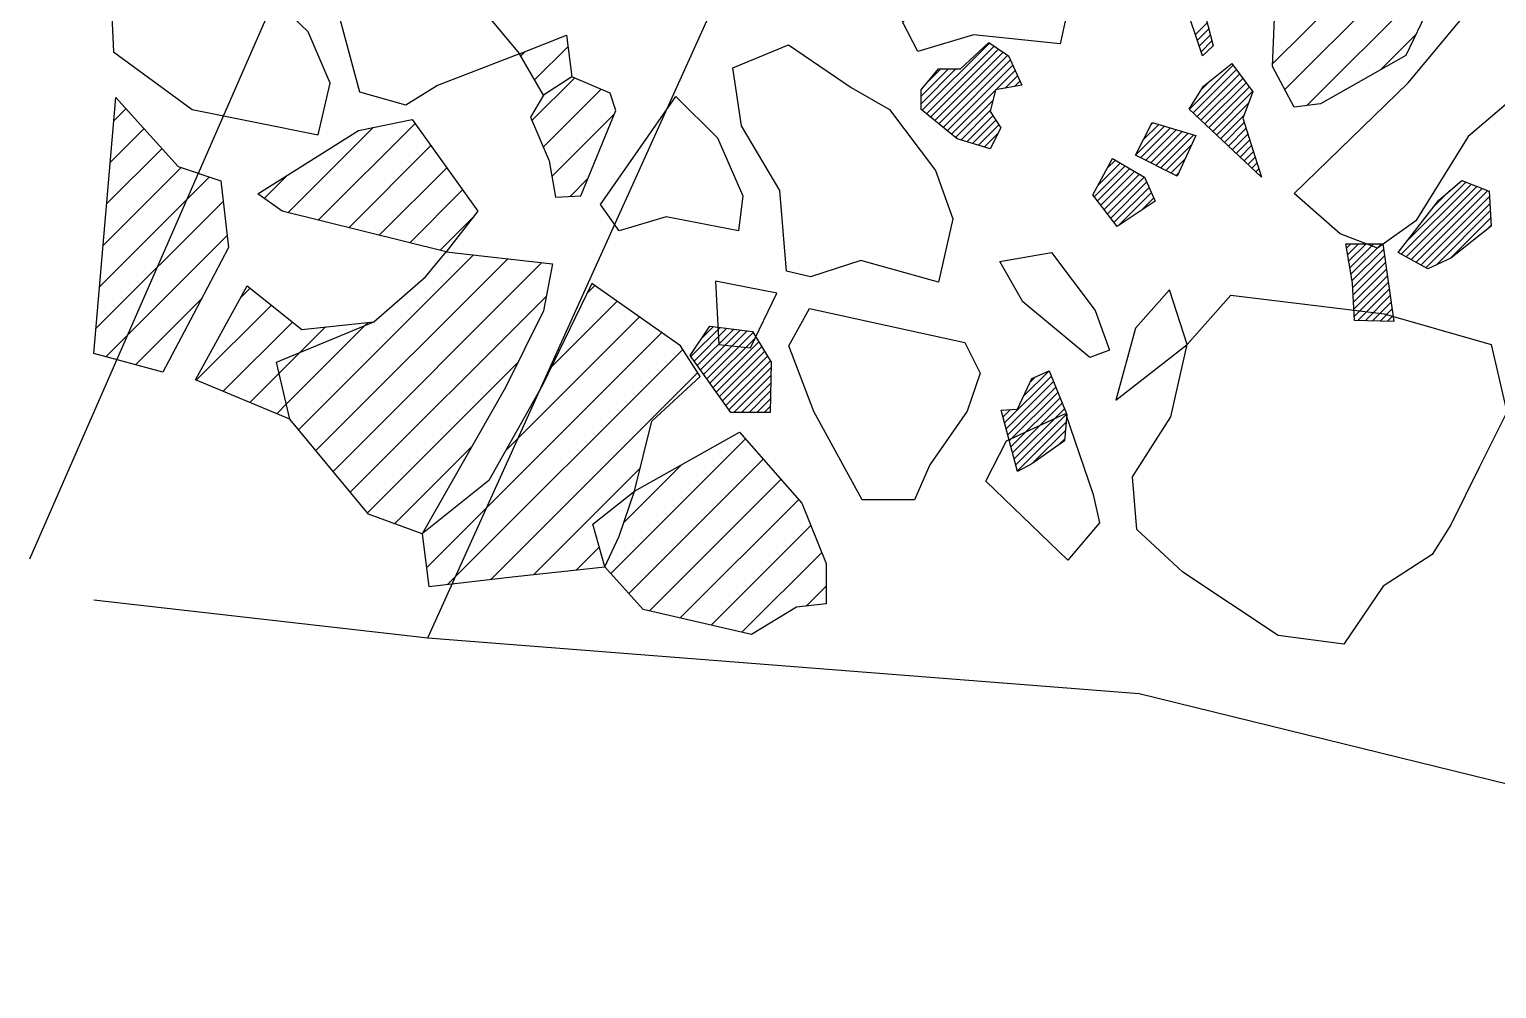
# Model space of a CAD drawing. Header units: metres. Extents: x -8.54 to -4.9, y -14.63 to -11.99.
# Drawn here: x -8.535 to -7.853, y -13.744 to -13.297 of the extents above; entities that cross this region are included whole.
import ezdxf

# ---------------------------------------------------------------- set-up
doc = ezdxf.new("R2010")
doc.units = ezdxf.units.M
doc.header["$LTSCALE"] = 25
doc.header["$MEASUREMENT"] = 0
doc.linetypes.add('STRICHPUNKTX2', pattern=[2, 1, -0.5, 0, -0.5])
doc.layers.get('0').update_dxf_attribs({"linetype": 'CONTINUOUS'})
for name, color, linetype in [('FEUER', 1, 'CONTINUOUS'), ('GRABUNGSGRENZE', 3, 'STRICHPUNKTX2'), ('KNOCHEN', 2, 'CONTINUOUS'), ('KNOCHENSCHRAFF', 2, 'CONTINUOUS'), ('STEINE', 4, 'CONTINUOUS'), ('TPROFIL', 3, 'CONTINUOUS')]:
    doc.layers.add(name, color=color, linetype=linetype)

# ---------------------------------------------------------------- blocks, each defined once
blk = doc.blocks.new('*X6')
at = {"color": 0}
for p, q in [((-789.709, -1340.192), (-786.449, -1336.932)), ((-789.482, -1340.318), (-786.197, -1337.033)), ((-789.398, -1339.527), (-786.702, -1336.831)), ((-789.255, -1340.445), (-785.944, -1337.134)), ((-789.027, -1340.571), (-785.692, -1337.235)), ((-788.212, -1337.988), (-787.453, -1337.229)), ((-788.8, -1340.697), (-785.61, -1337.506)), ((-788.573, -1340.823), (-785.589, -1337.839)), ((-788.09, -1340.694), (-785.568, -1338.172)), ((-787.414, -1340.372), (-785.547, -1338.504)), ((-785.787, -1339.098), (-785.526, -1338.837))]:
    blk.add_line(p, q, dxfattribs=at)
blk = doc.blocks.new('*X7')
at = {"color": 0}
for p, q in [((-792.26, -1339.914), (-792.053, -1339.707)), ((-792.209, -1340.217), (-791.699, -1339.707)), ((-792.159, -1340.52), (-791.346, -1339.707)), ((-792.108, -1340.823), (-790.992, -1339.707)), ((-792.057, -1341.126), (-790.638, -1339.707)), ((-792.007, -1341.429), (-790.529, -1339.951)), ((-791.976, -1341.751), (-790.485, -1340.261)), ((-791.956, -1342.085), (-790.441, -1340.57)), ((-791.936, -1342.419), (-790.398, -1340.88)), ((-791.917, -1342.753), (-790.354, -1341.19)), ((-791.897, -1343.087), (-790.31, -1341.5)), ((-791.732, -1343.276), (-790.266, -1341.81)), ((-791.388, -1343.285), (-790.223, -1342.119)), ((-791.044, -1343.295), (-790.179, -1342.429)), ((-790.7, -1343.304), (-790.135, -1342.739)), ((-790.356, -1343.313), (-790.091, -1343.049))]:
    blk.add_line(p, q, dxfattribs=at)
blk = doc.blocks.new('*X8')
at = {"color": 0}
for p, q in [((-799.293, -1329.976), (-798.737, -1329.42)), ((-799.204, -1330.241), (-798.664, -1329.701)), ((-812.001, -1333.492), (-808.87, -1330.361)), ((-811.806, -1333.651), (-808.658, -1330.503)), ((-799.116, -1330.506), (-798.591, -1329.982)), ((-799.027, -1330.771), (-798.518, -1330.262)), ((-811.612, -1333.81), (-808.446, -1330.644)), ((-811.417, -1333.969), (-808.233, -1330.785)), ((-811.223, -1334.128), (-808.021, -1330.927)), ((-811.028, -1334.287), (-807.892, -1331.151)), ((-812.052, -1332.836), (-810.782, -1331.566)), ((-812.052, -1333.19), (-810.429, -1331.566)), ((-811.778, -1332.209), (-811.136, -1331.567)), ((-810.834, -1334.447), (-807.783, -1331.396)), ((-808.562, -1332.529), (-807.674, -1331.64)), ((-808.138, -1332.458), (-807.565, -1331.885)), ((-799.571, -1333.436), (-797.529, -1331.394)), ((-799.397, -1333.616), (-797.379, -1331.599)), ((-799.215, -1333.787), (-797.23, -1331.803)), ((-810.639, -1334.606), (-808.597, -1332.563)), ((-807.714, -1332.387), (-807.457, -1332.13)), ((-799.032, -1333.959), (-797.081, -1332.007)), ((-798.997, -1332.509), (-798.654, -1332.166)), ((-798.85, -1334.13), (-796.931, -1332.211)), ((-798.668, -1334.301), (-796.782, -1332.416)), ((-810.445, -1334.765), (-808.715, -1333.035)), ((-798.485, -1334.472), (-796.633, -1332.62)), ((-798.303, -1334.643), (-796.824, -1333.165)), ((-810.202, -1334.876), (-808.833, -1333.506)), ((-809.93, -1334.957), (-808.716, -1333.743)), ((-809.658, -1335.039), (-808.575, -1333.955)), ((-798.12, -1334.815), (-797.036, -1333.73)), ((-809.386, -1335.12), (-808.433, -1334.167)), ((-809.114, -1335.202), (-808.453, -1334.541)), ((-802.069, -1335.581), (-800.722, -1334.234)), ((-801.837, -1335.703), (-800.45, -1334.316)), ((-801.716, -1334.874), (-800.994, -1334.153)), ((-801.602, -1335.821), (-800.178, -1334.397)), ((-801.366, -1335.939), (-799.906, -1334.479)), ((-801.363, -1334.168), (-801.266, -1334.071)), ((-801.13, -1336.056), (-799.634, -1334.56)), ((-800.894, -1336.174), (-799.362, -1334.642)), ((-797.938, -1334.986), (-797.016, -1334.064)), ((-797.756, -1335.157), (-796.931, -1334.332)), ((-797.573, -1335.328), (-796.847, -1334.601)), ((-800.659, -1336.292), (-799.472, -1335.105)), ((-797.391, -1335.499), (-796.762, -1334.87)), ((-797.209, -1335.671), (-796.677, -1335.139)), ((-803.812, -1336.97), (-802.788, -1335.946)), ((-803.388, -1336.193), (-803.011, -1335.815)), ((-800.423, -1336.41), (-799.772, -1335.759)), ((-797.026, -1335.842), (-796.592, -1335.408)), ((-796.844, -1336.013), (-796.508, -1335.677)), ((-796.662, -1336.184), (-796.423, -1335.945)), ((-803.992, -1337.504), (-802.565, -1336.077)), ((-803.84, -1337.705), (-802.342, -1336.207)), ((-803.687, -1337.906), (-802.119, -1336.338)), ((-803.535, -1338.107), (-801.896, -1336.469)), ((-803.382, -1338.308), (-801.673, -1336.599)), ((-800.187, -1336.528), (-800.072, -1336.412)), ((-796.479, -1336.355), (-796.338, -1336.214)), ((-796.297, -1336.527), (-796.254, -1336.483)), ((-803.23, -1338.509), (-801.558, -1336.838)), ((-803.077, -1338.71), (-801.447, -1337.081)), ((-802.857, -1338.844), (-801.337, -1337.324)), ((-801.825, -1338.165), (-801.226, -1337.567)), ((-822.758, -1344.957), (-821.398, -1343.596)), ((-822.611, -1345.163), (-821.084, -1343.636)), ((-822.464, -1345.37), (-820.771, -1343.676)), ((-822.317, -1345.576), (-820.458, -1343.717)), ((-822.245, -1344.09), (-821.711, -1343.556)), ((-822.17, -1345.783), (-820.144, -1343.757)), ((-822.023, -1345.989), (-819.865, -1343.831)), ((-821.876, -1346.196), (-819.731, -1344.051)), ((-821.729, -1346.402), (-819.597, -1344.271)), ((-821.582, -1346.609), (-819.464, -1344.49)), ((-821.435, -1346.815), (-819.33, -1344.71)), ((-821.288, -1347.022), (-819.196, -1344.93)), ((-821.141, -1347.228), (-819.063, -1345.15)), ((-820.994, -1347.435), (-819.029, -1345.47)), ((-820.763, -1347.557), (-819.037, -1345.832)), ((-820.409, -1347.557), (-819.045, -1346.193)), ((-808.171, -1348.047), (-805.991, -1345.867)), ((-808.096, -1348.326), (-805.89, -1346.12)), ((-807.298, -1346.82), (-806.099, -1345.622)), ((-806.992, -1346.161), (-806.728, -1345.897)), ((-820.055, -1347.557), (-819.052, -1346.554)), ((-819.702, -1347.557), (-819.06, -1346.915)), ((-808.021, -1348.605), (-805.789, -1346.372)), ((-807.947, -1348.883), (-805.688, -1346.625)), ((-807.872, -1349.162), (-805.587, -1346.877)), ((-819.348, -1347.557), (-819.068, -1347.277)), ((-808.32, -1347.489), (-808.279, -1347.448)), ((-808.246, -1347.768), (-807.9, -1347.423)), ((-807.797, -1349.441), (-805.486, -1347.129)), ((-807.722, -1349.72), (-805.385, -1347.382)), ((-807.648, -1349.998), (-805.284, -1347.634)), ((-807.573, -1350.277), (-805.305, -1348.009)), ((-806.85, -1349.908), (-805.337, -1348.395)), ((-805.67, -1349.082), (-805.369, -1348.781))]:
    blk.add_line(p, q, dxfattribs=at)
blk = doc.blocks.new('*X31')
at = {"color": 0}
for p, q in [((-795.703, -1331.336), (-784.499, -1320.133)), ((-795.129, -1332.53), (-782.478, -1319.879)), ((-794.101, -1333.27), (-780.697, -1319.866)), ((-830.033, -1332.079), (-828.48, -1330.525)), ((-790.681, -1331.617), (-789.026, -1329.963)), ((-830.681, -1330.959), (-830.479, -1330.757)), ((-830.16, -1333.974), (-828.169, -1331.982)), ((-829.633, -1335.214), (-826.931, -1332.512)), ((-849.619, -1333.987), (-849.055, -1333.423)), ((-829.23, -1336.579), (-826.327, -1333.676)), ((-849.783, -1335.919), (-848.215, -1334.351)), ((-841.518, -1338.261), (-837.545, -1334.288)), ((-840.1, -1338.61), (-835.594, -1334.104)), ((-849.948, -1337.852), (-847.375, -1335.279)), ((-838.682, -1338.96), (-834.857, -1335.135)), ((-850.277, -1341.716), (-845.158, -1336.597)), ((-850.113, -1339.784), (-846.484, -1336.155)), ((-842.616, -1337.591), (-841.551, -1336.526)), ((-837.263, -1339.309), (-834.12, -1336.166)), ((-828.383, -1337.5), (-827.555, -1336.672)), ((-835.845, -1339.658), (-833.383, -1337.197)), ((-850.442, -1343.649), (-844.526, -1337.733)), ((-834.427, -1340.008), (-832.891, -1338.472)), ((-849.991, -1344.965), (-844.344, -1339.319)), ((-841.016, -1348.365), (-832.872, -1340.221)), ((-840.215, -1349.332), (-831.284, -1340.4)), ((-839.414, -1350.299), (-829.695, -1340.58)), ((-843.734, -1342.244), (-843.266, -1341.776)), ((-838.613, -1351.266), (-829.488, -1342.14)), ((-827.604, -1342.024), (-827.232, -1341.652)), ((-848.598, -1345.341), (-845.543, -1342.285)), ((-845.773, -1346.051), (-842.283, -1342.562)), ((-829.259, -1345.447), (-826.194, -1342.382)), ((-844.527, -1346.572), (-841.301, -1343.347)), ((-841.588, -1347.169), (-837.932, -1343.513)), ((-837.932, -1343.513), (-837.784, -1343.366)), ((-831.382, -1349.338), (-825.156, -1343.112)), ((-840.959, -1344.773), (-839.763, -1343.576)), ((-835.066, -1354.79), (-824.118, -1343.842)), ((-841.92, -1345.733), (-840.959, -1344.773)), ((-834.064, -1355.555), (-823.137, -1344.628)), ((-837.813, -1352.233), (-830.824, -1345.244)), ((-843.28, -1347.094), (-841.92, -1345.733)), ((-832.068, -1355.327), (-822.445, -1345.704)), ((-842.034, -1347.615), (-841.588, -1347.169)), ((-826.484, -1355.046), (-820.225, -1348.787)), ((-836.552, -1352.74), (-832.959, -1349.147)), ((-830.077, -1355.103), (-825.116, -1350.143)), ((-825.882, -1352.676), (-823.198, -1349.993)), ((-825.647, -1355.977), (-819.398, -1349.728)), ((-824.692, -1356.79), (-818.572, -1350.67)), ((-823.257, -1357.123), (-817.746, -1351.612)), ((-821.822, -1357.456), (-817.182, -1352.816)), ((-835.263, -1353.219), (-835.233, -1353.189)), ((-828.09, -1354.885), (-827.021, -1353.815)), ((-820.387, -1357.788), (-816.677, -1354.078)), ((-817.401, -1356.569), (-816.475, -1355.644))]:
    blk.add_line(p, q, dxfattribs=at)

msp = doc.modelspace()

# ---------------------------------------------------------------- linework, layer by layer
at = {"layer": 'GRABUNGSGRENZE', "flags": 128}
msp.add_lwpolyline([(-8.50538, -13.56273), (-8.35008, -13.5805), (-8.01911, -13.60637), (-7.3322, -13.7752), (-7.14124, -13.82402), (-7.00733, -13.85402), (-6.00464, -14.30076), (-4.99793, -14.62174), (-4.90118, -14.62527), (-5.00331, -11.99038)], dxfattribs=at)
at = {"layer": 'KNOCHEN'}
for points in [[(-7.99732, -13.26879), (-7.98408, -13.26522), (-7.98204, -13.28049), (-7.98815, -13.29119), (-7.98458, -13.30493), (-7.98967, -13.30952), (-7.99833, -13.28355), (-7.99732, -13.26879)], [(-8.11238, -13.31567), (-8.10219, -13.31566), (-8.08896, -13.30344), (-8.07979, -13.30955), (-8.07368, -13.32329), (-8.0859, -13.32533), (-8.08844, -13.33552), (-8.08335, -13.34315), (-8.08843, -13.35283), (-8.10371, -13.34825), (-8.12052, -13.33451), (-8.12052, -13.32534), (-8.11238, -13.31567)], [(-7.97592, -13.31308), (-7.96624, -13.32631), (-7.97082, -13.33853), (-7.96216, -13.36603), (-7.99577, -13.33447), (-7.98916, -13.32377), (-7.97592, -13.31308)], [(-8.01308, -13.34058), (-7.99271, -13.34669), (-8.00136, -13.36553), (-8.02072, -13.35586), (-8.01308, -13.34058)], [(-8.03141, -13.35739), (-8.01664, -13.36604), (-8.01154, -13.37724), (-8.02936, -13.38896), (-8.04057, -13.3742), (-8.03141, -13.35739)], [(-7.8985, -13.40114), (-7.87967, -13.37669), (-7.86898, -13.36753), (-7.85625, -13.37261), (-7.85523, -13.38891), (-7.87406, -13.40368), (-7.88475, -13.40877), (-7.8985, -13.40114)], [(-7.92294, -13.39707), (-7.90563, -13.39707), (-7.90053, -13.43322), (-7.91886, -13.43271), (-7.91988, -13.4154), (-7.92294, -13.39707)], [(-8.22792, -13.4491), (-8.21876, -13.43535), (-8.1989, -13.43789), (-8.19024, -13.45215), (-8.19074, -13.47557), (-8.20907, -13.47557), (-8.22792, -13.4491)], [(-8.08331, -13.47452), (-8.07567, -13.474), (-8.06905, -13.45975), (-8.06091, -13.45618), (-8.05276, -13.47654), (-8.05377, -13.48876), (-8.06904, -13.49946), (-8.07566, -13.50303), (-8.08331, -13.47452)]]:
    msp.add_lwpolyline(points, dxfattribs=at)
at = {"layer": 'STEINE'}
for points in [[(-7.7789, -13.21475), (-7.81149, -13.23563), (-7.83796, -13.23259), (-7.86698, -13.26264), (-7.88428, -13.28708), (-7.89497, -13.30949), (-7.93467, -13.3319), (-7.94689, -13.33344), (-7.95708, -13.3146), (-7.95557, -13.28049), (-7.90517, -13.23668), (-7.88226, -13.22904), (-7.8507, -13.20204), (-7.80997, -13.19694), (-7.7789, -13.21475)], [(-8.49629, -13.30764), (-8.45962, -13.33461), (-8.40106, -13.3463), (-8.39547, -13.32237), (-8.40566, -13.29844), (-8.45914, -13.24703), (-8.49632, -13.21751), (-8.49988, -13.23126), (-8.49629, -13.30764)], [(-7.81149, -13.23563), (-7.80333, -13.25804), (-7.80027, -13.2896), (-7.83488, -13.32067), (-7.86593, -13.34716), (-7.89036, -13.38637), (-7.90818, -13.39911), (-7.92549, -13.39249), (-7.94688, -13.37366), (-7.89394, -13.32222), (-7.85882, -13.27995), (-7.83796, -13.23259)], [(-8.39243, -13.28673), (-8.36851, -13.25413), (-8.33846, -13.27144), (-8.30739, -13.3086), (-8.34557, -13.32337), (-8.36033, -13.33254), (-8.38172, -13.32644), (-8.38172, -13.32644), (-8.39243, -13.28673)], [(-8.12205, -13.30752), (-8.12919, -13.29378), (-8.1073, -13.27748), (-8.07878, -13.27594), (-8.0686, -13.27339), (-8.05281, -13.2907), (-8.05586, -13.30394), (-8.09609, -13.29988), (-8.12205, -13.30752)], [(-8.30739, -13.3086), (-8.2855, -13.29993), (-8.28295, -13.31928)], [(-8.2081, -13.31519), (-8.18214, -13.30449), (-8.15311, -13.32433), (-8.13528, -13.33451), (-8.11389, -13.36302), (-8.10574, -13.38542), (-8.11235, -13.41495), (-8.1485, -13.40478), (-8.17192, -13.41243), (-8.18312, -13.40988), (-8.18619, -13.37221), (-8.20402, -13.34217), (-8.2081, -13.31519)], [(-8.29618, -13.32794), (-8.30739, -13.3086)], [(-8.29057, -13.37529), (-8.27886, -13.37478), (-8.26257, -13.33506), (-8.26512, -13.32691), (-8.28295, -13.31928), (-8.29618, -13.32794), (-8.30229, -13.33813), (-8.29363, -13.35849), (-8.29057, -13.37529)], [(-8.49526, -13.32902), (-8.46623, -13.36109), (-8.44637, -13.3677), (-8.4428, -13.39876), (-8.45908, -13.42982), (-8.47333, -13.45681), (-8.50541, -13.44817), (-8.49526, -13.32902)], [(-8.23457, -13.32843), (-8.21522, -13.34777), (-8.2035, -13.37476), (-8.20553, -13.39105), (-8.23914, -13.38444), (-8.26103, -13.39107), (-8.26969, -13.37885), (-8.23457, -13.32843)], [(-8.35728, -13.33916), (-8.32672, -13.38192), (-8.34148, -13.40077), (-8.41786, -13.38195), (-8.42906, -13.37381), (-8.38223, -13.34426), (-8.35728, -13.33916)], [(-8.34148, -13.40077), (-8.29208, -13.40635), (-8.29615, -13.42825), (-8.31396, -13.46389), (-8.35264, -13.53213), (-8.37759, -13.52298), (-8.41426, -13.47869), (-8.42038, -13.45222), (-8.37507, -13.43336), (-8.35115, -13.41248), (-8.34148, -13.40077)], [(-8.08384, -13.40527), (-8.05991, -13.40119), (-8.03953, -13.42817), (-8.03291, -13.4465), (-8.04207, -13.45006), (-8.07314, -13.42411), (-8.08384, -13.40527)], [(-8.19991, -13.44553), (-8.1877, -13.42007), (-8.21622, -13.41448), (-8.21468, -13.44401), (-8.19991, -13.44553)], [(-8.41426, -13.47869), (-8.45806, -13.46037), (-8.43414, -13.41658), (-8.40867, -13.43694), (-8.37507, -13.43336)], [(-8.2676, -13.54738), (-8.27321, -13.52753), (-8.25386, -13.51225), (-8.24573, -13.47966), (-8.22333, -13.45877), (-8.2325, -13.44452), (-8.27375, -13.41551), (-8.29665, -13.46287), (-8.32159, -13.50718), (-8.35264, -13.53213), (-8.34957, -13.55657), (-8.30935, -13.55198), (-8.2676, -13.54738)], [(-7.99676, -13.44394), (-8.00491, -13.41848), (-8.02069, -13.43631), (-8.02985, -13.46992), (-7.99676, -13.44394)], [(-7.99676, -13.44394), (-7.9764, -13.42102), (-7.90511, -13.42966), (-7.85521, -13.4439), (-7.84807, -13.47546), (-7.86079, -13.50092), (-7.87402, -13.52791), (-7.88267, -13.54166), (-7.90558, -13.55644), (-7.9239, -13.58343), (-7.95446, -13.57936), (-7.99876, -13.54985), (-8.02015, -13.53), (-8.0222, -13.50556), (-8.00438, -13.47755), (-7.99676, -13.44394)], [(-8.18209, -13.44451), (-8.17242, -13.42719), (-8.10012, -13.44295), (-8.09299, -13.45721), (-8.09909, -13.47503), (-8.11639, -13.49998), (-8.12352, -13.51628), (-8.14796, -13.51629), (-8.17037, -13.47505), (-8.18209, -13.44451)], [(-8.09042, -13.50761), (-8.08076, -13.48877), (-8.05326, -13.47603), (-8.04052, -13.51371), (-8.03747, -13.52695), (-8.05223, -13.54426), (-8.09042, -13.50761)], [(-8.20499, -13.48474), (-8.17596, -13.51782), (-8.16475, -13.54582), (-8.16474, -13.56466), (-8.17849, -13.56619), (-8.19936, -13.57893), (-8.24977, -13.56723), (-8.2676, -13.54738), (-8.26099, -13.53312), (-8.25386, -13.51225), (-8.20499, -13.48474)]]:
    msp.add_lwpolyline(points, dxfattribs=at)
at = {"layer": 'TPROFIL'}
for points in [[(-7.85922, -11.99685), (-8.53542, -13.5439)], [(-8.35008, -13.5805), (-7.63722, -12.0034)]]:
    msp.add_lwpolyline(points, dxfattribs=at)

# ---------------------------------------------------------------- block references
at = {"layer": 'FEUER', "xscale": 0.01, "yscale": 0.01, "zscale": 0.01}
msp.add_blockref('*X31', (0, 0), dxfattribs=at)
at = {"layer": 'KNOCHENSCHRAFF', "xscale": 0.01, "yscale": 0.01, "zscale": 0.01}
for name in ['*X8', '*X6', '*X7']:
    msp.add_blockref(name, (0, 0), dxfattribs=at)

doc.saveas('drawing.dxf')
